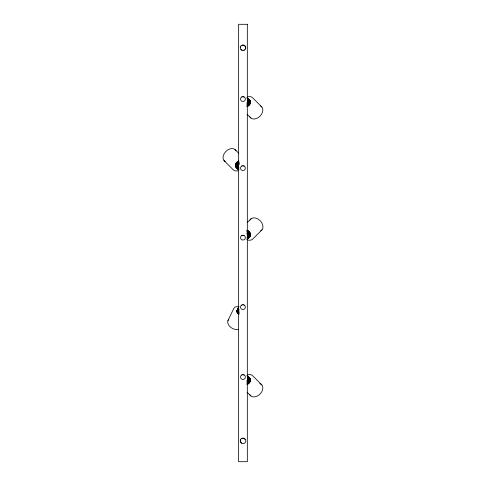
<?xml version="1.0" encoding="UTF-8"?>
<svg xmlns="http://www.w3.org/2000/svg" width="486" height="486" viewBox="0 0 486 486"><rect width="100%" height="100%" fill="white"/><g stroke="black" fill="none" stroke-linecap="round" stroke-linejoin="round"><path stroke-width="0.73" d="M237.605 311.599L237.721 310.925A3.208 2.266 25.6 0 0 237.587 311.635L237.697 310.973M247.18 232.205L247.131 232.32A3.767 2.661 45.1 0 1 248.34 233.48L248.443 233.42A3.931 2.782 45.1 0 1 249.33 235.418L248.796 235.783M246.973 230.893A3.931 2.782 45.1 0 1 247.963 231.433L247.909 231.543A3.767 2.661 45.1 0 1 249.118 232.703L249.221 232.648A3.931 2.782 45.1 0 1 250.108 234.641L249.719 235.03A3.931 2.782 45.1 0 0 248.832 233.037L248.729 233.092A3.767 2.661 45.1 0 0 247.52 231.931L247.574 231.822A3.931 2.782 45.1 0 0 247.082 231.518M227.952 320.632L233.79 308.44L234.981 307.182L237.648 306.192M239.057 313.701A3.937 2.782 25.6 0 1 237.551 312.115L237.697 312.097A3.767 2.661 25.6 0 1 237.338 310.803L237.18 310.773A3.937 2.782 25.6 0 1 237.83 309.266L238.201 308.865A3.767 2.661 25.6 0 1 238.535 308.61M237.18 310.773L237.417 310.275A3.937 2.782 25.6 0 1 238.067 308.768M239.069 312.364A3.937 2.782 25.6 0 1 238.031 311.125L238.17 311.101A3.767 2.661 25.6 0 1 237.818 309.813L238.371 308.288M237.338 310.803L237.417 310.275A3.767 2.661 25.6 0 1 238.82 309.406M237.818 309.813L237.897 309.284A3.937 2.782 25.6 0 1 238.262 308.094M238.049 310.402L237.794 310.779L238.365 310.147M237.551 312.115L237.933 311.599A3.767 2.661 25.6 0 1 237.575 310.311M238.031 311.125L238.413 310.603A3.767 2.661 25.6 0 1 238.055 309.315M238.505 310.135L238.887 309.612L238.505 310.135A3.937 2.782 25.6 0 0 238.784 310.572M237.697 312.097L237.933 311.599M238.17 311.101L238.413 310.603M247.781 98.913L247.477 98.385A3.931 2.782 -45 0 1 248.686 99.496L248.935 99.976A3.767 2.661 -45 0 1 249.111 101.276L248.723 100.888A3.767 2.661 -45 0 0 248.546 99.587L248.686 99.496M248.17 99.302L248.255 99.162A3.931 2.782 -45 0 1 249.464 100.274L249.719 100.754A3.767 2.661 -45 0 1 249.889 102.054L249.5 101.665L249.889 102.054M248.565 99.691L248.255 99.162M237.32 167.895L237.235 168.035A3.931 2.782 -45 0 1 236.026 166.923L236.166 166.832A3.767 2.661 -45 0 1 235.989 165.532L236.378 165.92A3.767 2.661 -45 0 0 236.421 166.82M238.875 169.45L238.79 169.59A3.931 2.782 -45 0 1 237.581 168.478L237.721 168.387A3.767 2.661 -45 0 1 237.545 167.087L237.933 167.476L237.545 167.087M247.781 376.82L247.477 376.292A3.931 2.782 -45 0 1 248.686 377.403L248.935 377.883A3.767 2.661 -45 0 1 249.111 379.183L248.723 378.794A3.767 2.661 -45 0 0 248.546 377.494L248.686 377.403M248.17 377.209L248.255 377.069A3.931 2.782 -45 0 1 249.464 378.181L249.719 378.661A3.767 2.661 -45 0 1 249.889 379.967L249.5 379.572L249.889 379.967M248.565 377.598L248.255 377.069M237.265 162.591L236.937 162.931L237.156 162.689A3.208 2.266 -45 0 0 236.33 163.831M247.259 222.533L251.019 218.791M247.52 231.931L247.963 231.433M248.158 236.585L248.546 236.196A3.937 2.782 45.1 0 0 247.66 234.197L247.271 234.586A3.937 2.782 45.1 0 1 248.042 236.075M247.18 233.049A3.767 2.661 45.1 0 1 247.945 233.869L248.443 233.42M248.729 233.092L249.221 232.648M248.018 236.554L248.546 236.196M249.585 235.923A3.767 2.661 45.1 0 0 249.579 235.005L250.108 234.641M248.31 237.502L247.921 237.891L248.31 237.502A3.767 2.661 45.1 0 0 248.407 236.172M249.093 236.725L248.704 237.113L249.093 236.725A3.767 2.661 45.1 0 0 249.184 235.394L249.33 235.418M249.482 236.342L249.871 235.953A3.767 2.661 45.1 0 0 249.968 234.617M249.871 235.953L249.622 236.427A3.931 2.782 45.1 0 1 249.19 237.15M246.943 239.179L247.338 238.79M262.009 229.829L252.428 239.367L250.885 240.151L248.036 240.193M237.508 162.373L237.891 162.105L237.569 162.33A3.208 2.266 -45 0 1 237.891 162.087M249.045 382.452A3.208 2.266 -45 0 1 248.37 383.126L248.668 382.853M247.769 98.81L247.909 98.719A3.931 2.782 -45 0 0 247.088 97.783M249.555 101.264L249.518 101.228A3.767 2.661 -45 0 0 249.33 100.365L249.464 100.274M236.804 167.7A3.931 2.782 -45 0 0 238.012 168.812L238.401 169.201A3.931 2.782 -45 0 1 237.192 168.089L236.943 167.609A3.767 2.661 -45 0 1 236.767 166.309L237.01 166.728M237.192 168.089L237.332 167.998A3.767 2.661 -45 0 1 237.198 167.597M247.769 376.717L248.158 377.106A3.767 2.661 -45 0 1 248.334 378.406L248.091 377.987M249.518 379.11A3.767 2.661 -45 0 0 249.33 378.272L249.464 378.181M247.945 233.869L248.054 233.809A3.937 2.782 45.1 0 1 248.941 235.807M247.66 234.197L247.556 234.258A3.767 2.661 45.1 0 0 247.198 233.827M249.44 236.955L249.008 237.107M249.628 236.846C252.167 234.835 249.579 230.893 247.022 230.261M243.911 50.028L243.942 50.009A2.43 2.43 0 0 0 244.464 49.724M247.095 106.531C250.114 105.954 252.198 100.462 248.668 99.691C252.416 100.73 249.883 105.997 247.016 106.556M247.095 384.444C249.883 383.818 252.1 379.019 249.124 377.713C252.27 379.305 249.683 383.837 247.016 384.469M241.73 96.987L242.933 96.665L244.13 96.987M241.73 166.048L242.933 165.726L244.13 166.048M241.73 235.546L242.933 235.224L244.13 235.546M241.73 305.044L242.933 304.722L244.13 305.044M241.73 374.973L242.933 374.651L244.13 374.973M249.081 237.095C252.392 235.68 249.889 230.978 247.21 230.315M247.945 100.11L248.48 100.462L248.091 100.073M247.951 96.653L250.794 96.702L252.337 97.492L261.893 107.054M237.933 170.926L235.084 170.884L233.541 170.088L223.985 160.532M247.951 374.566L250.794 374.615L252.337 375.405L261.893 384.961M236.828 167.798C233.584 166.297 236.172 161.638 238.863 161.024C236.141 161.631 233.559 166.388 236.895 167.828M248.48 100.462A3.931 2.782 -45 0 1 247.69 102.467L247.581 102.418A3.767 2.661 -45 0 1 247.24 102.856M247.24 103.652A3.767 2.661 -45 0 0 247.969 102.807L248.079 102.856A3.931 2.782 -45 0 0 248.868 100.851M249.257 101.24A3.931 2.782 -45 0 1 248.468 103.245L248.358 103.196A3.767 2.661 -45 0 1 247.198 104.405L247.259 104.508M247.167 105.219A3.931 2.782 -45 0 0 247.647 104.897L247.587 104.794A3.767 2.661 -45 0 0 248.747 103.585L248.856 103.633A3.931 2.782 -45 0 0 249.646 101.629M250.035 102.024A3.931 2.782 -45 0 1 249.245 104.022L249.136 103.974A3.767 2.661 -45 0 1 247.975 105.183L248.036 105.286A3.931 2.782 -45 0 1 247.058 105.869M235.844 165.562A3.931 2.782 -45 0 1 236.633 163.557L237.132 164.001A3.767 2.661 -45 0 1 238.292 162.792L238.231 162.682A3.931 2.782 -45 0 1 238.711 162.36M236.633 163.557L237.132 164.001M237.411 164.335L237.909 164.778L237.411 164.335A3.931 2.782 -45 0 0 236.621 166.34M238.189 165.119L238.687 165.556L238.189 165.119A3.931 2.782 -45 0 0 237.399 167.117M248.48 378.375A3.931 2.782 -45 0 1 247.69 380.38L247.581 380.325A3.767 2.661 -45 0 1 247.24 380.769M249.257 379.153A3.931 2.782 -45 0 1 248.468 381.158L248.358 381.103A3.767 2.661 -45 0 1 247.198 382.312L247.259 382.421M247.167 383.132A3.931 2.782 -45 0 0 247.647 382.81L247.587 382.701A3.767 2.661 -45 0 0 248.747 381.492L248.856 381.546A3.931 2.782 -45 0 0 249.646 379.542M250.035 379.93A3.931 2.782 -45 0 1 249.245 381.935L249.136 381.881A3.767 2.661 -45 0 1 247.975 383.09L248.036 383.199A3.931 2.782 -45 0 1 247.058 383.776M238.82 314.339C237.04 313.47 235.801 310.451 237.97 309.309C235.765 310.481 237.083 313.531 238.899 314.387M238.438 308.367L238.304 308.27A3.937 2.782 25.6 0 0 237.654 309.776M237.83 309.266L237.958 309.363A3.767 2.661 25.6 0 1 238.687 308.908M248.546 99.587L248.935 99.976M249.33 100.365L249.719 100.754M248.723 100.888L249.111 101.276M247.69 102.467L247.301 102.078A3.931 2.782 -45 0 0 248 100.578M247.969 102.807L248.468 103.245M248.747 103.585L249.245 104.022M247.587 104.794L248.036 105.286M247.131 114.313L250.879 118.068M234.999 149.518L238.748 153.266M238.82 161.716A3.931 2.782 -45 0 0 237.842 162.294L238.292 162.792M239.1 162.755A3.931 2.782 -45 0 0 238.626 163.077L239.015 163.466M235.989 165.532L236.378 165.92M236.166 166.832L236.554 167.22M236.943 167.609L237.332 167.998M236.026 166.923L236.415 167.312A3.931 2.782 -45 0 0 237.235 168.241M237.581 168.478L237.976 168.867A3.931 2.782 -45 0 0 238.79 169.796M248.546 377.494L248.935 377.883M249.33 378.272L249.719 378.661M247.945 378.017L248.334 378.406M248.723 378.794L249.111 379.183M247.69 380.38L247.301 379.985A3.931 2.782 -45 0 0 248 378.485M248.468 381.158L247.969 380.714A3.767 2.661 -45 0 1 247.24 381.565M248.747 381.492L249.245 381.935M247.587 382.701L248.036 383.199M247.131 392.226L250.879 395.975M248.929 232.065L248.881 232.01A3.208 2.266 45.1 0 1 249.154 232.308M238.626 163.077L238.681 163.181A3.767 2.661 -45 0 0 237.52 164.39M237.842 162.294L237.903 162.403A3.767 2.661 -45 0 0 236.743 163.612M260.611 106.015A7.812 5.522 -45 0 1 260.004 116.172A7.812 5.522 -45 0 1 249.84 116.78M248.279 99.302A4.101 2.898 -45 0 1 250.144 102.248A4.101 2.898 -45 0 1 247.076 105.997M247.404 98.877A4.101 2.898 -45 0 1 249.81 101.343A4.101 2.898 -45 0 1 247.204 105.341M247.502 98.518A4.101 2.898 -45 0 1 249.415 100.954A4.101 2.898 -45 0 1 247.313 104.612M247.113 98.129A4.101 2.898 -45 0 1 249.026 100.566A4.101 2.898 -45 0 1 246.924 104.223M248.65 99.551A3.931 2.782 -45 0 1 249.853 100.663M247.174 97.856A4.101 2.898 -45 0 1 247.003 103.439M248.334 100.499A3.767 2.661 -45 0 0 248.158 99.199L248.297 99.108A3.931 2.782 -45 0 0 247.088 97.996M247.192 97.656A4.101 2.898 -45 0 1 247.04 102.613M247.866 98.773A3.931 2.782 -45 0 1 249.075 99.885M249.045 104.545A3.208 2.266 -45 0 1 248.37 105.219M225.267 161.571A7.812 5.522 -45 0 1 225.881 151.413A7.812 5.522 -45 0 1 236.038 150.8M237.599 168.284A4.101 2.898 -45 0 1 235.74 165.337A4.101 2.898 -45 0 1 238.808 161.583M237.988 168.672A4.101 2.898 -45 0 1 236.093 165.987A4.101 2.898 -45 0 1 238.675 162.245M238.377 169.061A4.101 2.898 -45 0 1 236.482 166.376A4.101 2.898 -45 0 1 239.063 162.634M238.766 169.45A4.101 2.898 -45 0 1 236.852 167.02A4.101 2.898 -45 0 1 238.954 163.357M238.644 163.928A3.767 2.661 -45 0 1 239.069 163.569M236.232 165.951A3.931 2.782 -45 0 1 237.022 163.946M238.705 169.729A4.101 2.898 -45 0 1 238.875 164.14M238.869 168.508A3.177 2.248 -45 0 1 238.905 167.342M238.298 165.167A3.767 2.661 -45 0 1 239.033 164.317M238.687 169.93A4.101 2.898 -45 0 1 238.839 164.973M237.794 167.512A3.931 2.782 -45 0 1 238.577 165.507M237.101 166.23A3.931 2.782 -45 0 1 237.8 164.724M249.98 220.073A7.812 5.522 45.1 0 1 260.138 220.705A7.812 5.522 45.1 0 1 260.721 230.868M246.979 230.765A4.101 2.898 45.1 0 1 250.199 234.404A4.101 2.898 45.1 0 1 248.553 237.514M247.119 231.397A4.101 2.898 45.1 0 1 249.81 234.793A4.101 2.898 45.1 0 1 248.595 237.763M247.234 232.095A4.101 2.898 45.1 0 1 248.206 238.152M247.325 232.861A4.101 2.898 45.1 0 1 247.817 238.541M246.937 233.25A4.101 2.898 45.1 0 1 246.991 239.069M248.838 236.251A3.767 2.661 45.1 0 1 248.704 237.113M246.985 234.064A4.101 2.898 45.1 0 1 247.034 239.319M247.629 238.699A3.937 2.782 45.1 0 0 248.06 237.976A3.931 2.782 45.1 0 0 249.233 236.816M248.449 237.587A3.937 2.782 45.1 0 1 247.702 238.583M249.263 237.034A3.931 2.782 45.1 0 1 248.899 237.241L248.504 237.63A3.931 2.782 45.1 0 0 248.875 237.423M250.011 236.038A3.931 2.782 45.1 0 1 249.579 236.761M248.838 237.198A3.937 2.782 45.1 0 1 248.097 238.201M247.125 236.852A3.177 2.248 45.1 0 1 247.131 237.63M259.81 383.606A7.812 5.522 -45 0 1 260.405 393.66A7.812 5.522 -45 0 1 249.84 394.693M248.279 377.209A4.101 2.898 -45 0 1 250.144 380.155A4.101 2.898 -45 0 1 247.076 383.91M247.89 376.82A4.101 2.898 -45 0 1 249.792 379.505A4.101 2.898 -45 0 1 247.204 383.247M247.502 376.431A4.101 2.898 -45 0 1 249.415 378.861A4.101 2.898 -45 0 1 247.313 382.525M247.562 376.152A4.101 2.898 -45 0 1 246.924 382.136M248.65 377.458A3.931 2.782 -45 0 1 249.853 378.57M247.174 375.763A4.101 2.898 -45 0 1 247.003 381.352M247.192 375.563A4.101 2.898 -45 0 1 247.04 380.52M247.088 375.696A3.931 2.782 -45 0 1 247.909 376.626M247.088 375.903A3.931 2.782 -45 0 1 248.297 377.015M247.866 376.68A3.931 2.782 -45 0 1 249.075 377.792M248.868 378.764A3.931 2.782 -45 0 1 248.079 380.769M248.65 377.999A3.767 2.661 -45 0 1 250.023 378.813M248.65 378.509A3.208 2.266 -45 0 1 249.263 378.825M238.195 329.569A7.812 5.522 25.6 0 1 229.562 326.252A7.812 5.522 25.6 0 1 228.815 319.223M237.071 311.872A3.767 2.661 25.6 0 1 237.192 310.657M238.978 313.792A4.101 2.898 25.6 0 1 238.486 308.671M238.735 312.935A4.101 2.898 25.6 0 1 238.298 308.391M238.972 312.437A4.101 2.898 25.6 0 1 238.535 307.893M238.778 311.544A4.101 2.898 25.6 0 1 238.413 307.674M239.021 311.046A4.101 2.898 25.6 0 1 239.015 306.903M238.65 310.111A3.767 2.661 25.6 0 1 238.292 308.817L238.134 308.786A3.937 2.782 25.6 0 1 238.298 307.96M238.893 310.117A4.101 2.898 25.6 0 1 238.887 306.684M238.413 307.863A3.931 2.782 25.6 0 1 238.741 307.097M238.899 311.483A3.937 2.782 25.6 0 1 238.268 310.627M238.833 312.863A3.937 2.782 25.6 0 1 237.794 311.623M237.824 310.645A3.208 2.266 25.6 0 1 238.298 310.147M243.553 96.744A2.406 2.406 0 0 1 244.901 100.45A2.406 2.406 0 0 1 240.959 100.45A2.406 2.406 0 0 1 242.307 96.744M243.553 374.736A2.406 2.406 0 0 1 244.901 378.442A2.406 2.406 0 0 1 240.959 378.442A2.406 2.406 0 0 1 242.307 374.736M243.553 165.805A2.406 2.406 0 0 1 244.901 169.511A2.406 2.406 0 0 1 240.959 169.511A2.406 2.406 0 0 1 242.307 165.805M243.553 235.303A2.406 2.406 0 0 1 244.901 239.009A2.406 2.406 0 0 1 240.959 239.009A2.406 2.406 0 0 1 242.307 235.303M241.506 442.758A2.43 2.43 0 0 1 241.062 442.296M240.758 441.744A2.43 2.43 0 0 1 240.606 441.124M240.619 440.492A2.43 2.43 0 0 1 240.795 439.879M242.143 438.591A2.43 2.43 0 0 1 242.757 438.439A2.308 2.308 0 0 0 242.204 438.579M244.987 439.417A2.43 2.43 0 0 0 243.395 438.451A2.308 2.308 0 0 1 243.942 438.615M243.553 304.801A2.406 2.406 0 0 1 244.901 308.507A2.406 2.406 0 0 1 240.959 308.507A2.406 2.406 0 0 1 242.307 304.801M245.43 48.132A2.43 2.43 0 0 1 245.254 48.74M242.046 49.991A2.43 2.43 0 0 1 241.062 49.201M240.619 47.397A2.43 2.43 0 0 1 240.795 46.784M242.143 45.496A2.43 2.43 0 0 1 243.395 45.356M244.002 45.538A2.43 2.43 0 0 1 244.987 46.322M245.29 46.881A2.43 2.43 0 0 1 245.442 47.494M242.204 45.477A2.308 2.308 0 0 1 243.942 45.52M236.646 163.302L236.846 163.047L236.609 163.363M247.325 24.3L238.638 24.3L238.638 461.7L247.325 461.7L247.325 24.3M248.747 378.576L249.251 378.861L248.747 378.576M241.275 443.044A2.801 2.801 0 0 0 245.795 441.282A2.801 2.801 0 0 0 242.01 438.25A2.801 2.801 0 0 0 241.275 443.044M241.275 49.949A2.801 2.801 0 0 0 245.795 48.187A2.801 2.801 0 0 0 242.01 45.155A2.801 2.801 0 0 0 241.275 49.949"/></g></svg>
